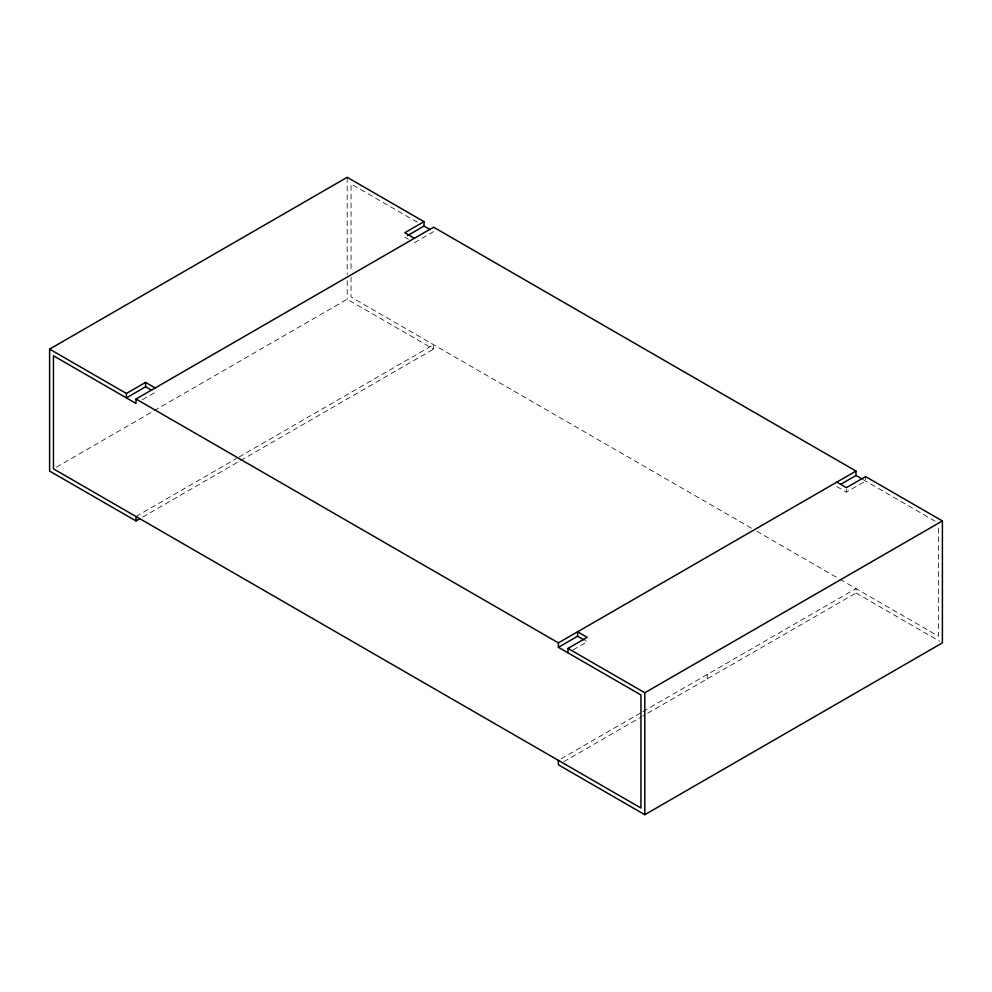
<?xml version="1.0" encoding="UTF-8"?>
<svg xmlns="http://www.w3.org/2000/svg" width="992" height="992" viewBox="0 0 992 992"><rect width="100%" height="100%" fill="white"/><g stroke="black" fill="none" stroke-linecap="round" stroke-linejoin="round"><path stroke-width="0.74" stroke-dasharray="4.96 3.72" d="M142.402 399.739L155.198 392.348M414.396 242.705L433.603 231.62M56.308 467.195L152.818 411.469M154.157 410.688L347.2 299.237L433.603 349.122L433.603 344.695L237.882 457.684M136.003 516.51L236.542 458.465M142.699 517.068L239.221 461.342M240.56 460.573L433.603 349.122M573.116 649.896L587.202 641.762L584.796 640.386M836.802 486.576L846.399 492.119L865.594 481.033L865.594 476.606M561.075 758.83L641.514 712.392M642.853 711.624L855.997 588.566L855.997 592.993L642.853 716.05M563.766 761.72L641.514 716.832M417.372 222.245L351.044 183.954L351.044 272.242M863.201 479.644L938.556 523.156M404.798 237.162L408.394 239.246M751.403 528.178L351.044 297.03L351.044 273.792M756.772 531.266L838.562 578.497M839.914 579.266L938.556 636.232L938.556 526.256M855.997 592.993L939.746 641.34M846.399 489.168L846.399 492.119M707.197 674.473L707.197 678.9M347.2 177.308L347.2 274.548M347.2 280.724L347.2 299.237"/><path stroke-width="1.49" d="M140.021 518.618L136.003 520.936L49.6 471.064L49.6 349.122L347.2 177.308L424.006 221.65L424.006 226.077L407.365 235.687M49.6 349.122L126.406 393.464L145.601 382.379L155.198 387.922M424.006 221.65L404.798 232.736L414.396 238.278M151.602 390.278L145.601 386.806L126.406 397.891L126.406 393.464M136.003 399.007L558.397 642.878L558.397 647.305L640.956 694.97L640.956 808.046L53.444 468.844L53.444 355.768L136.003 403.434L136.003 399.007L433.603 227.193L855.997 471.064L855.997 475.49L840.646 484.356M558.397 642.878L855.997 471.064M558.397 647.305L577.604 636.219L583.606 639.691M567.994 652.848L567.994 648.421L587.202 637.335L577.604 631.792L577.604 636.219M567.994 648.421L644.8 692.763L942.4 520.936L942.4 642.878L644.8 814.692L558.397 764.807L558.397 760.38M942.4 520.936L865.594 476.606L846.399 487.68L836.802 482.137M424.006 226.077L429.995 229.549M855.997 475.49L861.998 478.95M644.8 692.763L644.8 814.692M145.601 382.379L145.601 386.806M136.003 516.51L136.003 520.936"/></g></svg>
